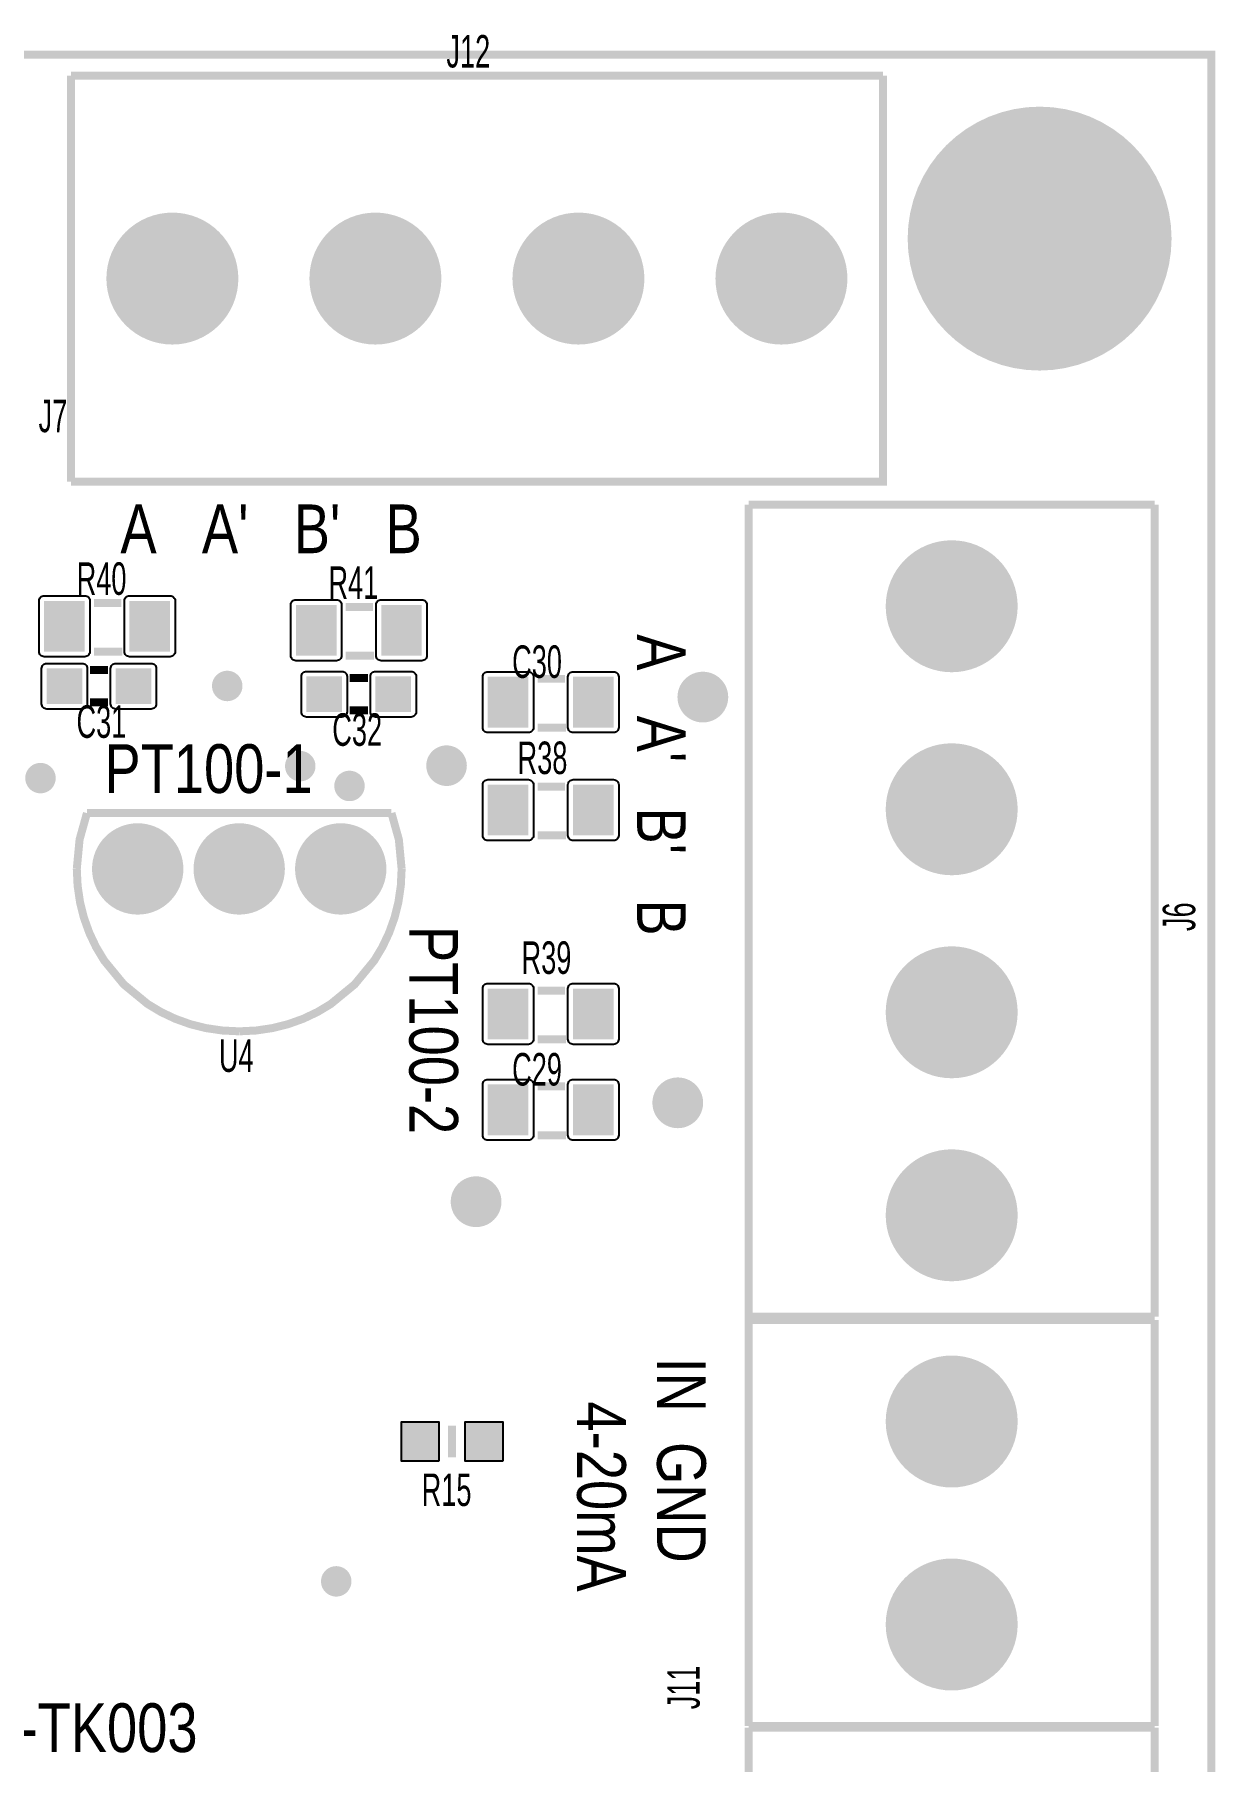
# Model space of a CAD drawing. Header units: inches. Extents: x -3.33 to 3.32, y -1.57 to 1.57.
# Drawn here: x 2.157 to 3.32, y -0.132 to 1.57 of the extents above; entities that cross this region are included whole.
import ezdxf

# ---------------------------------------------------------------- set-up
doc = ezdxf.new("R2010")
doc.units = ezdxf.units.IN
doc.layers.get('0').update_dxf_attribs({"linetype": 'CONTINUOUS'})

# ---------------------------------------------------------------- blocks, each defined once
blk = doc.blocks.new('RPAD')
blk.add_trace([(-0.5, -0.5), (-0.5, 0.5), (0.5, -0.5), (0.5, 0.5)])
blk = doc.blocks.new('EPAD')
at = {"const_width": 0.5}
blk.add_lwpolyline([(-0.25, 0, 1), (0.25, 0, 1)], format="xyb", close=True, dxfattribs=at)

msp = doc.modelspace()

# ---------------------------------------------------------------- linework, layer by layer
at = {"const_width": 0.007874}
for points in [[(-3.329429, -1.564587), (3.31624, -1.564587), (3.31624, 1.549587), (-3.329429, 1.549587), (-3.329429, -1.564587)], [(-3.329429, -1.564587), (3.31624, -1.564587), (3.31624, 1.549587), (-3.329429, 1.549587), (-3.329429, -1.564587)], [(-3.329429, -1.564587), (3.31624, -1.564587), (3.31624, 1.549587), (-3.329429, 1.549587), (-3.329429, -1.564587)], [(2.192618, 1.529114), (2.192618, 1.129114)], [(2.992618, 1.529114), (2.992618, 1.129114), (2.192618, 1.129114)], [(2.192618, 1.529114), (2.992618, 1.529114)], [(2.192618, 1.529114), (2.192618, 1.129114)], [(2.992618, 1.529114), (2.992618, 1.129114), (2.192618, 1.129114)], [(2.192618, 1.529114), (2.992618, 1.529114)], [(2.192618, 1.529114), (2.192618, 1.129114)], [(2.992618, 1.529114), (2.992618, 1.129114), (2.192618, 1.129114)], [(2.192618, 1.529114), (2.992618, 1.529114)], [(3.260335, 1.10628), (2.860335, 1.10628)], [(3.260335, 0.30628), (2.860335, 0.30628), (2.860335, 1.10628)], [(3.260335, 1.10628), (2.860335, 1.10628)], [(3.260335, 0.30628), (2.860335, 0.30628), (2.860335, 1.10628)], [(3.260335, 1.10628), (2.860335, 1.10628)], [(3.260335, 0.30628), (2.860335, 0.30628), (2.860335, 1.10628)], [(3.260335, 1.10628), (3.260335, 0.30628)], [(3.260335, 1.10628), (3.260335, 0.30628)], [(3.260335, 1.10628), (3.260335, 0.30628)], [(2.215319, 1.009594), (2.242319, 1.009594)], [(2.215319, 1.009594), (2.242319, 1.009594)], [(2.215319, 1.009594), (2.242319, 1.009594)], [(2.46335, 1.005657), (2.49035, 1.005657)], [(2.46335, 1.005657), (2.49035, 1.005657)], [(2.46335, 1.005657), (2.49035, 1.005657)], [(2.215319, 0.961594), (2.243319, 0.961594)], [(2.215319, 0.961594), (2.243319, 0.961594)], [(2.215319, 0.961594), (2.243319, 0.961594)], [(2.46335, 0.957657), (2.49135, 0.957657)], [(2.46335, 0.957657), (2.49135, 0.957657)], [(2.46335, 0.957657), (2.49135, 0.957657)], [(2.211319, 0.943539), (2.229319, 0.943539)], [(2.211319, 0.943539), (2.229319, 0.943539)], [(2.211319, 0.943539), (2.229319, 0.943539)], [(2.467224, 0.935665), (2.485224, 0.935665)], [(2.467224, 0.935665), (2.485224, 0.935665)], [(2.467224, 0.935665), (2.485224, 0.935665)], [(2.652327, 0.934791), (2.679327, 0.934791)], [(2.652327, 0.934791), (2.679327, 0.934791)], [(2.652327, 0.934791), (2.679327, 0.934791)], [(2.211319, 0.911539), (2.229319, 0.911539)], [(2.211319, 0.911539), (2.229319, 0.911539)], [(2.211319, 0.911539), (2.229319, 0.911539)], [(2.467224, 0.903665), (2.485224, 0.903665)], [(2.467224, 0.903665), (2.485224, 0.903665)], [(2.467224, 0.903665), (2.485224, 0.903665)], [(2.652327, 0.886791), (2.680327, 0.886791)], [(2.652327, 0.886791), (2.680327, 0.886791)], [(2.652327, 0.886791), (2.680327, 0.886791)], [(2.652327, 0.828492), (2.679327, 0.828492)], [(2.652327, 0.828492), (2.679327, 0.828492)], [(2.652327, 0.828492), (2.679327, 0.828492)], [(2.198465, 0.747519), (2.201215, 0.776519), (2.208465, 0.802519)], [(2.198465, 0.747519), (2.201215, 0.776519), (2.208465, 0.802519)], [(2.198465, 0.747519), (2.201215, 0.776519), (2.208465, 0.802519)], [(2.508465, 0.802519), (2.208465, 0.802519)], [(2.508465, 0.802519), (2.208465, 0.802519)], [(2.508465, 0.802519), (2.208465, 0.802519)], [(2.518465, 0.747519), (2.515715, 0.776519), (2.508465, 0.802519)], [(2.518465, 0.747519), (2.515715, 0.776519), (2.508465, 0.802519)], [(2.518465, 0.747519), (2.515715, 0.776519), (2.508465, 0.802519)], [(2.652327, 0.780492), (2.680327, 0.780492)], [(2.652327, 0.780492), (2.680327, 0.780492)], [(2.652327, 0.780492), (2.680327, 0.780492)], [(2.198465, 0.747519), (2.199274, 0.730891), (2.201649, 0.714804), (2.205519, 0.699333), (2.210809, 0.68455), (2.217447, 0.670529), (2.22536, 0.657343), (2.244715, 0.633769), (2.268289, 0.614413), (2.281476, 0.606501), (2.295496, 0.599863), (2.310279, 0.594572), (2.32575, 0.590702), (2.341837, 0.588327), (2.358465, 0.587519)], [(2.198465, 0.747519), (2.199274, 0.730891), (2.201649, 0.714804), (2.205519, 0.699333), (2.210809, 0.68455), (2.217447, 0.670529), (2.22536, 0.657343), (2.244715, 0.633769), (2.268289, 0.614413), (2.281476, 0.606501), (2.295496, 0.599863), (2.310279, 0.594572), (2.32575, 0.590702), (2.341837, 0.588327), (2.358465, 0.587519)], [(2.198465, 0.747519), (2.199274, 0.730891), (2.201649, 0.714804), (2.205519, 0.699333), (2.210809, 0.68455), (2.217447, 0.670529), (2.22536, 0.657343), (2.244715, 0.633769), (2.268289, 0.614413), (2.281476, 0.606501), (2.295496, 0.599863), (2.310279, 0.594572), (2.32575, 0.590702), (2.341837, 0.588327), (2.358465, 0.587519)], [(2.518465, 0.747519), (2.517657, 0.730891), (2.515282, 0.714804), (2.511412, 0.699333), (2.506122, 0.68455), (2.499483, 0.670529), (2.491571, 0.657343), (2.472215, 0.633769), (2.448641, 0.614413), (2.435455, 0.606501), (2.421434, 0.599863), (2.406652, 0.594572), (2.39118, 0.590702), (2.375094, 0.588327), (2.358465, 0.587519)], [(2.518465, 0.747519), (2.517657, 0.730891), (2.515282, 0.714804), (2.511412, 0.699333), (2.506122, 0.68455), (2.499483, 0.670529), (2.491571, 0.657343), (2.472215, 0.633769), (2.448641, 0.614413), (2.435455, 0.606501), (2.421434, 0.599863), (2.406652, 0.594572), (2.39118, 0.590702), (2.375094, 0.588327), (2.358465, 0.587519)], [(2.518465, 0.747519), (2.517657, 0.730891), (2.515282, 0.714804), (2.511412, 0.699333), (2.506122, 0.68455), (2.499483, 0.670529), (2.491571, 0.657343), (2.472215, 0.633769), (2.448641, 0.614413), (2.435455, 0.606501), (2.421434, 0.599863), (2.406652, 0.594572), (2.39118, 0.590702), (2.375094, 0.588327), (2.358465, 0.587519)], [(2.652327, 0.627705), (2.679327, 0.627705)], [(2.652327, 0.627705), (2.679327, 0.627705)], [(2.652327, 0.627705), (2.679327, 0.627705)], [(2.652327, 0.579705), (2.680327, 0.579705)], [(2.652327, 0.579705), (2.680327, 0.579705)], [(2.652327, 0.579705), (2.680327, 0.579705)], [(2.652327, 0.533217), (2.679327, 0.533217)], [(2.652327, 0.533217), (2.679327, 0.533217)], [(2.652327, 0.533217), (2.679327, 0.533217)], [(2.652327, 0.485217), (2.680327, 0.485217)], [(2.652327, 0.485217), (2.680327, 0.485217)], [(2.652327, 0.485217), (2.680327, 0.485217)], [(3.260335, 0.30313), (2.860335, 0.30313)], [(2.860335, 0.30313), (2.860335, -0.09687)], [(3.260335, 0.30313), (2.860335, 0.30313)], [(2.860335, 0.30313), (2.860335, -0.09687)], [(3.260335, 0.30313), (2.860335, 0.30313)], [(2.860335, 0.30313), (2.860335, -0.09687)], [(3.260335, 0.30313), (3.260335, -0.09687)], [(3.260335, 0.30313), (3.260335, -0.09687)], [(3.260335, 0.30313), (3.260335, -0.09687)], [(2.568209, 0.167697), (2.568209, 0.199193)], [(2.568209, 0.167697), (2.568209, 0.199193)], [(2.568209, 0.167697), (2.568209, 0.199193)], [(3.260335, -0.09687), (2.860335, -0.09687)], [(3.260335, -0.09687), (2.860335, -0.09687)], [(3.260335, -0.09687), (2.860335, -0.09687)], [(3.260335, -0.098445), (2.860335, -0.098445)], [(3.260335, -0.898445), (2.860335, -0.898445), (2.860335, -0.098445)], [(3.260335, -0.098445), (2.860335, -0.098445)], [(3.260335, -0.898445), (2.860335, -0.898445), (2.860335, -0.098445)], [(3.260335, -0.098445), (2.860335, -0.098445)], [(3.260335, -0.898445), (2.860335, -0.898445), (2.860335, -0.098445)], [(3.260335, -0.098445), (3.260335, -0.898445)], [(3.260335, -0.098445), (3.260335, -0.898445)], [(3.260335, -0.098445), (3.260335, -0.898445)]]:
    msp.add_lwpolyline(points, dxfattribs=at)
for points in [[(2.166319, 1.016594), (2.206319, 1.016594), (2.207341, 1.016495), (2.208287, 1.016209), (2.209137, 1.015754), (2.209874, 1.015149), (2.210478, 1.014412), (2.210933, 1.013562), (2.211219, 1.012617), (2.211319, 1.011594), (2.211319, 0.961594), (2.211219, 0.960572), (2.210933, 0.959627), (2.210478, 0.958777), (2.209874, 0.95804), (2.209137, 0.957435), (2.208287, 0.95698), (2.207341, 0.956694), (2.206319, 0.956594), (2.166319, 0.956594), (2.165296, 0.956694), (2.164351, 0.95698), (2.163501, 0.957435), (2.162764, 0.95804), (2.162159, 0.958777), (2.161705, 0.959627), (2.161419, 0.960572), (2.161319, 0.961594), (2.161319, 1.011594), (2.161419, 1.012617), (2.161705, 1.013562), (2.162159, 1.014412), (2.162764, 1.015149), (2.163501, 1.015754), (2.164351, 1.016209), (2.165296, 1.016495), (2.166319, 1.016594)], [(2.250319, 1.016594), (2.290319, 1.016594), (2.291341, 1.016495), (2.292287, 1.016209), (2.293137, 1.015754), (2.293874, 1.015149), (2.294478, 1.014412), (2.294933, 1.013562), (2.295219, 1.012617), (2.295319, 1.011594), (2.295319, 0.961594), (2.295219, 0.960572), (2.294933, 0.959627), (2.294478, 0.958777), (2.293874, 0.95804), (2.293137, 0.957435), (2.292287, 0.95698), (2.291341, 0.956694), (2.290319, 0.956594), (2.250319, 0.956594), (2.249296, 0.956694), (2.248351, 0.95698), (2.247501, 0.957435), (2.246764, 0.95804), (2.246159, 0.958777), (2.245705, 0.959627), (2.245419, 0.960572), (2.245319, 0.961594), (2.245319, 1.011594), (2.245419, 1.012617), (2.245705, 1.013562), (2.246159, 1.014412), (2.246764, 1.015149), (2.247501, 1.015754), (2.248351, 1.016209), (2.249296, 1.016495), (2.250319, 1.016594)], [(2.41435, 1.012657), (2.45435, 1.012657), (2.455373, 1.012558), (2.456318, 1.012272), (2.457169, 1.011817), (2.457905, 1.011212), (2.45851, 1.010475), (2.458965, 1.009625), (2.459251, 1.00868), (2.45935, 1.007657), (2.45935, 0.957657), (2.459251, 0.956635), (2.458965, 0.95569), (2.45851, 0.95484), (2.457905, 0.954103), (2.457169, 0.953498), (2.456318, 0.953043), (2.455373, 0.952757), (2.45435, 0.952657), (2.41435, 0.952657), (2.413328, 0.952757), (2.412383, 0.953043), (2.411532, 0.953498), (2.410796, 0.954103), (2.410191, 0.95484), (2.409736, 0.95569), (2.40945, 0.956635), (2.40935, 0.957657), (2.40935, 1.007657), (2.40945, 1.00868), (2.409736, 1.009625), (2.410191, 1.010475), (2.410796, 1.011212), (2.411532, 1.011817), (2.412383, 1.012272), (2.413328, 1.012558), (2.41435, 1.012657)], [(2.49835, 1.012657), (2.53835, 1.012657), (2.539373, 1.012558), (2.540318, 1.012272), (2.541169, 1.011817), (2.541905, 1.011212), (2.54251, 1.010475), (2.542965, 1.009625), (2.543251, 1.00868), (2.54335, 1.007657), (2.54335, 0.957657), (2.543251, 0.956635), (2.542965, 0.95569), (2.54251, 0.95484), (2.541905, 0.954103), (2.541169, 0.953498), (2.540318, 0.953043), (2.539373, 0.952757), (2.53835, 0.952657), (2.49835, 0.952657), (2.497328, 0.952757), (2.496383, 0.953043), (2.495532, 0.953498), (2.494796, 0.954103), (2.494191, 0.95484), (2.493736, 0.95569), (2.49345, 0.956635), (2.49335, 0.957657), (2.49335, 1.007657), (2.49345, 1.00868), (2.493736, 1.009625), (2.494191, 1.010475), (2.494796, 1.011212), (2.495532, 1.011817), (2.496383, 1.012272), (2.497328, 1.012558), (2.49835, 1.012657)], [(2.168819, 0.950039), (2.203819, 0.950039), (2.204841, 0.94994), (2.205787, 0.949654), (2.206637, 0.949199), (2.207374, 0.948594), (2.207978, 0.947857), (2.208433, 0.947007), (2.208719, 0.946062), (2.208819, 0.945039), (2.208819, 0.910039), (2.208719, 0.909017), (2.208433, 0.908072), (2.207978, 0.907222), (2.207374, 0.906485), (2.206637, 0.90588), (2.205787, 0.905425), (2.204841, 0.905139), (2.203819, 0.905039), (2.168819, 0.905039), (2.167796, 0.905139), (2.166851, 0.905425), (2.166001, 0.90588), (2.165264, 0.906485), (2.164659, 0.907222), (2.164205, 0.908072), (2.163919, 0.909017), (2.163819, 0.910039), (2.163819, 0.945039), (2.163919, 0.946062), (2.164205, 0.947007), (2.164659, 0.947857), (2.165264, 0.948594), (2.166001, 0.949199), (2.166851, 0.949654), (2.167796, 0.94994), (2.168819, 0.950039)], [(2.236819, 0.950039), (2.271819, 0.950039), (2.272841, 0.94994), (2.273787, 0.949654), (2.274637, 0.949199), (2.275374, 0.948594), (2.275978, 0.947857), (2.276433, 0.947007), (2.276719, 0.946062), (2.276819, 0.945039), (2.276819, 0.910039), (2.276719, 0.909017), (2.276433, 0.908072), (2.275978, 0.907222), (2.275374, 0.906485), (2.274637, 0.90588), (2.273787, 0.905425), (2.272841, 0.905139), (2.271819, 0.905039), (2.236819, 0.905039), (2.235796, 0.905139), (2.234851, 0.905425), (2.234001, 0.90588), (2.233264, 0.906485), (2.232659, 0.907222), (2.232205, 0.908072), (2.231919, 0.909017), (2.231819, 0.910039), (2.231819, 0.945039), (2.231919, 0.946062), (2.232205, 0.947007), (2.232659, 0.947857), (2.233264, 0.948594), (2.234001, 0.949199), (2.234851, 0.949654), (2.235796, 0.94994), (2.236819, 0.950039)], [(2.424724, 0.942165), (2.459724, 0.942165), (2.460747, 0.942066), (2.461692, 0.94178), (2.462543, 0.941325), (2.463279, 0.94072), (2.463884, 0.939983), (2.464339, 0.939133), (2.464625, 0.938188), (2.464724, 0.937165), (2.464724, 0.902165), (2.464625, 0.901143), (2.464339, 0.900198), (2.463884, 0.899348), (2.463279, 0.898611), (2.462543, 0.898006), (2.461692, 0.897551), (2.460747, 0.897265), (2.459724, 0.897165), (2.424724, 0.897165), (2.423702, 0.897265), (2.422757, 0.897551), (2.421906, 0.898006), (2.42117, 0.898611), (2.420565, 0.899348), (2.42011, 0.900198), (2.419824, 0.901143), (2.419724, 0.902165), (2.419724, 0.937165), (2.419824, 0.938188), (2.42011, 0.939133), (2.420565, 0.939983), (2.42117, 0.94072), (2.421906, 0.941325), (2.422757, 0.94178), (2.423702, 0.942066), (2.424724, 0.942165)], [(2.492724, 0.942165), (2.527724, 0.942165), (2.528747, 0.942066), (2.529692, 0.94178), (2.530543, 0.941325), (2.531279, 0.94072), (2.531884, 0.939983), (2.532339, 0.939133), (2.532625, 0.938188), (2.532724, 0.937165), (2.532724, 0.902165), (2.532625, 0.901143), (2.532339, 0.900198), (2.531884, 0.899348), (2.531279, 0.898611), (2.530543, 0.898006), (2.529692, 0.897551), (2.528747, 0.897265), (2.527724, 0.897165), (2.492724, 0.897165), (2.491702, 0.897265), (2.490757, 0.897551), (2.489906, 0.898006), (2.48917, 0.898611), (2.488565, 0.899348), (2.48811, 0.900198), (2.487824, 0.901143), (2.487724, 0.902165), (2.487724, 0.937165), (2.487824, 0.938188), (2.48811, 0.939133), (2.488565, 0.939983), (2.48917, 0.94072), (2.489906, 0.941325), (2.490757, 0.94178), (2.491702, 0.942066), (2.492724, 0.942165)], [(2.603327, 0.941791), (2.643327, 0.941791), (2.644349, 0.941692), (2.645294, 0.941406), (2.646145, 0.940951), (2.646881, 0.940346), (2.647486, 0.939609), (2.647941, 0.938759), (2.648227, 0.937814), (2.648327, 0.936791), (2.648327, 0.886791), (2.648227, 0.885769), (2.647941, 0.884824), (2.647486, 0.883974), (2.646881, 0.883237), (2.646145, 0.882632), (2.645294, 0.882177), (2.644349, 0.881891), (2.643327, 0.881791), (2.603327, 0.881791), (2.602304, 0.881891), (2.601359, 0.882177), (2.600509, 0.882632), (2.599772, 0.883237), (2.599167, 0.883974), (2.598713, 0.884824), (2.598426, 0.885769), (2.598327, 0.886791), (2.598327, 0.936791), (2.598426, 0.937814), (2.598713, 0.938759), (2.599167, 0.939609), (2.599772, 0.940346), (2.600509, 0.940951), (2.601359, 0.941406), (2.602304, 0.941692), (2.603327, 0.941791)], [(2.687327, 0.941791), (2.727327, 0.941791), (2.728349, 0.941692), (2.729294, 0.941406), (2.730145, 0.940951), (2.730881, 0.940346), (2.731486, 0.939609), (2.731941, 0.938759), (2.732227, 0.937814), (2.732327, 0.936791), (2.732327, 0.886791), (2.732227, 0.885769), (2.731941, 0.884824), (2.731486, 0.883974), (2.730881, 0.883237), (2.730145, 0.882632), (2.729294, 0.882177), (2.728349, 0.881891), (2.727327, 0.881791), (2.687327, 0.881791), (2.686304, 0.881891), (2.685359, 0.882177), (2.684509, 0.882632), (2.683772, 0.883237), (2.683167, 0.883974), (2.682713, 0.884824), (2.682426, 0.885769), (2.682327, 0.886791), (2.682327, 0.936791), (2.682426, 0.937814), (2.682713, 0.938759), (2.683167, 0.939609), (2.683772, 0.940346), (2.684509, 0.940951), (2.685359, 0.941406), (2.686304, 0.941692), (2.687327, 0.941791)], [(2.603327, 0.835492), (2.643327, 0.835492), (2.644349, 0.835393), (2.645294, 0.835106), (2.646145, 0.834652), (2.646881, 0.834047), (2.647486, 0.83331), (2.647941, 0.83246), (2.648227, 0.831515), (2.648327, 0.830492), (2.648327, 0.780492), (2.648227, 0.77947), (2.647941, 0.778524), (2.647486, 0.777674), (2.646881, 0.776937), (2.646145, 0.776333), (2.645294, 0.775878), (2.644349, 0.775592), (2.643327, 0.775492), (2.603327, 0.775492), (2.602304, 0.775592), (2.601359, 0.775878), (2.600509, 0.776333), (2.599772, 0.776937), (2.599167, 0.777674), (2.598713, 0.778524), (2.598426, 0.77947), (2.598327, 0.780492), (2.598327, 0.830492), (2.598426, 0.831515), (2.598713, 0.83246), (2.599167, 0.83331), (2.599772, 0.834047), (2.600509, 0.834652), (2.601359, 0.835106), (2.602304, 0.835393), (2.603327, 0.835492)], [(2.687327, 0.835492), (2.727327, 0.835492), (2.728349, 0.835393), (2.729294, 0.835106), (2.730145, 0.834652), (2.730881, 0.834047), (2.731486, 0.83331), (2.731941, 0.83246), (2.732227, 0.831515), (2.732327, 0.830492), (2.732327, 0.780492), (2.732227, 0.77947), (2.731941, 0.778524), (2.731486, 0.777674), (2.730881, 0.776937), (2.730145, 0.776333), (2.729294, 0.775878), (2.728349, 0.775592), (2.727327, 0.775492), (2.687327, 0.775492), (2.686304, 0.775592), (2.685359, 0.775878), (2.684509, 0.776333), (2.683772, 0.776937), (2.683167, 0.777674), (2.682713, 0.778524), (2.682426, 0.77947), (2.682327, 0.780492), (2.682327, 0.830492), (2.682426, 0.831515), (2.682713, 0.83246), (2.683167, 0.83331), (2.683772, 0.834047), (2.684509, 0.834652), (2.685359, 0.835106), (2.686304, 0.835393), (2.687327, 0.835492)], [(2.603327, 0.634705), (2.643327, 0.634705), (2.644349, 0.634605), (2.645294, 0.634319), (2.646145, 0.633864), (2.646881, 0.633259), (2.647486, 0.632522), (2.647941, 0.631672), (2.648227, 0.630727), (2.648327, 0.629705), (2.648327, 0.579705), (2.648227, 0.578682), (2.647941, 0.577737), (2.647486, 0.576887), (2.646881, 0.57615), (2.646145, 0.575545), (2.645294, 0.575091), (2.644349, 0.574804), (2.643327, 0.574705), (2.603327, 0.574705), (2.602304, 0.574804), (2.601359, 0.575091), (2.600509, 0.575545), (2.599772, 0.57615), (2.599167, 0.576887), (2.598713, 0.577737), (2.598426, 0.578682), (2.598327, 0.579705), (2.598327, 0.629705), (2.598426, 0.630727), (2.598713, 0.631672), (2.599167, 0.632522), (2.599772, 0.633259), (2.600509, 0.633864), (2.601359, 0.634319), (2.602304, 0.634605), (2.603327, 0.634705)], [(2.687327, 0.634705), (2.727327, 0.634705), (2.728349, 0.634605), (2.729294, 0.634319), (2.730145, 0.633864), (2.730881, 0.633259), (2.731486, 0.632522), (2.731941, 0.631672), (2.732227, 0.630727), (2.732327, 0.629705), (2.732327, 0.579705), (2.732227, 0.578682), (2.731941, 0.577737), (2.731486, 0.576887), (2.730881, 0.57615), (2.730145, 0.575545), (2.729294, 0.575091), (2.728349, 0.574804), (2.727327, 0.574705), (2.687327, 0.574705), (2.686304, 0.574804), (2.685359, 0.575091), (2.684509, 0.575545), (2.683772, 0.57615), (2.683167, 0.576887), (2.682713, 0.577737), (2.682426, 0.578682), (2.682327, 0.579705), (2.682327, 0.629705), (2.682426, 0.630727), (2.682713, 0.631672), (2.683167, 0.632522), (2.683772, 0.633259), (2.684509, 0.633864), (2.685359, 0.634319), (2.686304, 0.634605), (2.687327, 0.634705)], [(2.603327, 0.540217), (2.643327, 0.540217), (2.644349, 0.540117), (2.645294, 0.539831), (2.646145, 0.539376), (2.646881, 0.538771), (2.647486, 0.538034), (2.647941, 0.537184), (2.648227, 0.536239), (2.648327, 0.535217), (2.648327, 0.485217), (2.648227, 0.484194), (2.647941, 0.483249), (2.647486, 0.482399), (2.646881, 0.481662), (2.646145, 0.481057), (2.645294, 0.480602), (2.644349, 0.480316), (2.643327, 0.480217), (2.603327, 0.480217), (2.602304, 0.480316), (2.601359, 0.480602), (2.600509, 0.481057), (2.599772, 0.481662), (2.599167, 0.482399), (2.598713, 0.483249), (2.598426, 0.484194), (2.598327, 0.485217), (2.598327, 0.535217), (2.598426, 0.536239), (2.598713, 0.537184), (2.599167, 0.538034), (2.599772, 0.538771), (2.600509, 0.539376), (2.601359, 0.539831), (2.602304, 0.540117), (2.603327, 0.540217)], [(2.687327, 0.540217), (2.727327, 0.540217), (2.728349, 0.540117), (2.729294, 0.539831), (2.730145, 0.539376), (2.730881, 0.538771), (2.731486, 0.538034), (2.731941, 0.537184), (2.732227, 0.536239), (2.732327, 0.535217), (2.732327, 0.485217), (2.732227, 0.484194), (2.731941, 0.483249), (2.731486, 0.482399), (2.730881, 0.481662), (2.730145, 0.481057), (2.729294, 0.480602), (2.728349, 0.480316), (2.727327, 0.480217), (2.687327, 0.480217), (2.686304, 0.480316), (2.685359, 0.480602), (2.684509, 0.481057), (2.683772, 0.481662), (2.683167, 0.482399), (2.682713, 0.483249), (2.682426, 0.484194), (2.682327, 0.485217), (2.682327, 0.535217), (2.682426, 0.536239), (2.682713, 0.537184), (2.683167, 0.538034), (2.683772, 0.538771), (2.684509, 0.539376), (2.685359, 0.539831), (2.686304, 0.540117), (2.687327, 0.540217)], [(2.555213, 0.163945), (2.518213, 0.163945), (2.518213, 0.202945), (2.555213, 0.202945), (2.555213, 0.163945)], [(2.618205, 0.163945), (2.581205, 0.163945), (2.581205, 0.202945), (2.618205, 0.202945), (2.618205, 0.163945)]]:
    msp.add_lwpolyline(points, close=True)

# ---------------------------------------------------------------- block references
for name, p, xscale, yscale in [('EPAD', (3.146949, 1.368484), 0.26, 0.26), ('EPAD', (2.292618, 1.329114), 0.13, 0.13), ('EPAD', (2.492618, 1.329114), 0.13, 0.13), ('EPAD', (2.692618, 1.329114), 0.13, 0.13), ('EPAD', (2.892618, 1.329114), 0.13, 0.13), ('EPAD', (3.060335, 1.00628), 0.13, 0.13), ('RPAD', (2.186319, 0.986594), 0.04, 0.05), ('RPAD', (2.270319, 0.986594), 0.04, 0.05), ('RPAD', (2.43435, 0.982657), 0.04, 0.05), ('RPAD', (2.51835, 0.982657), 0.04, 0.05), ('RPAD', (2.186319, 0.927539), 0.035, 0.035), ('RPAD', (2.254319, 0.927539), 0.035, 0.035), ('EPAD', (2.346652, 0.927757), 0.03, 0.03), ('RPAD', (2.442225, 0.919665), 0.035, 0.035), ('RPAD', (2.510224, 0.919665), 0.035, 0.035), ('RPAD', (2.623327, 0.911791), 0.04, 0.05), ('RPAD', (2.707327, 0.911791), 0.04, 0.05), ('EPAD', (2.815195, 0.91679), 0.05, 0.05), ('EPAD', (2.56272, 0.849233), 0.04, 0.04), ('EPAD', (3.060335, 0.80628), 0.13, 0.13), ('EPAD', (2.162697, 0.836988), 0.03, 0.03), ('EPAD', (2.418602, 0.848799), 0.03, 0.03), ('EPAD', (2.467111, 0.829287), 0.03, 0.03), ('RPAD', (2.623327, 0.805492), 0.04, 0.05), ('RPAD', (2.707327, 0.805492), 0.04, 0.05), ('EPAD', (2.258465, 0.747519), 0.09, 0.09), ('EPAD', (2.358465, 0.747519), 0.09, 0.09), ('EPAD', (2.458465, 0.747519), 0.09, 0.09), ('EPAD', (3.060335, 0.60628), 0.13, 0.13), ('RPAD', (2.623327, 0.604705), 0.04, 0.05), ('RPAD', (2.707327, 0.604705), 0.04, 0.05), ('RPAD', (2.623327, 0.510217), 0.04, 0.05), ('RPAD', (2.707327, 0.510217), 0.04, 0.05), ('EPAD', (2.790504, 0.517099), 0.05, 0.05), ('EPAD', (3.060335, 0.40628), 0.13, 0.13), ('EPAD', (2.591831, 0.419665), 0.05, 0.05), ('EPAD', (3.060335, 0.20313), 0.13, 0.13), ('EPAD', (3.060335, 0.00313), 0.13, 0.13), ('EPAD', (2.454035, 0.04565), 0.03, 0.03)]:
    msp.add_blockref(name, p, dxfattribs=dict(xscale=xscale, yscale=yscale))
at = {"xscale": 0.037, "yscale": 0.039, "rotation": 180}
for p in [(2.536713, 0.183445), (2.599705, 0.183445)]:
    msp.add_blockref('RPAD', p, dxfattribs=at)

# ---------------------------------------------------------------- texts
for s, height, width, p in [('J12', 0.032, 0.625, (2.562618, 1.537051)), ('J12', 0.032, 0.625, (2.562618, 1.537051)), ('J12', 0.032, 0.625, (2.562618, 1.537051)), ('J7', 0.032, 0.625, (2.160807, 1.17776)), ('J7', 0.032, 0.625, (2.160807, 1.17776)), ('J7', 0.032, 0.625, (2.160807, 1.17776)), ("A   A'   B'   B", 0.048, 0.833333, (2.241437, 1.058579)), ("A   A'   B'   B", 0.048, 0.833333, (2.241437, 1.058579)), ("A   A'   B'   B", 0.048, 0.833333, (2.241437, 1.058579)), ('R40', 0.032, 0.625, (2.198319, 1.017531)), ('R40', 0.032, 0.625, (2.198319, 1.017531)), ('R40', 0.032, 0.625, (2.198319, 1.017531)), ('R41', 0.032, 0.625, (2.44635, 1.013594)), ('R41', 0.032, 0.625, (2.44635, 1.013594)), ('R41', 0.032, 0.625, (2.44635, 1.013594)), ('C30', 0.032, 0.625, (2.627327, 0.935728)), ('C30', 0.032, 0.625, (2.627327, 0.935728)), ('C30', 0.032, 0.625, (2.627327, 0.935728)), ('C31', 0.032, 0.625, (2.198193, 0.876673)), ('C31', 0.032, 0.625, (2.198193, 0.876673)), ('C31', 0.032, 0.625, (2.198193, 0.876673)), ('C32', 0.032, 0.625, (2.450161, 0.868799)), ('C32', 0.032, 0.625, (2.450161, 0.868799)), ('C32', 0.032, 0.625, (2.450161, 0.868799)), ('PT100-1', 0.048, 0.833333, (2.225689, 0.822358)), ('PT100-1', 0.048, 0.833333, (2.225689, 0.822358)), ('PT100-1', 0.048, 0.833333, (2.225689, 0.822358)), ('R38', 0.032, 0.625, (2.632697, 0.840988)), ('R38', 0.032, 0.625, (2.632697, 0.840988)), ('R38', 0.032, 0.625, (2.632697, 0.840988)), ('R39', 0.032, 0.625, (2.636634, 0.644138)), ('R39', 0.032, 0.625, (2.636634, 0.644138)), ('R39', 0.032, 0.625, (2.636634, 0.644138)), ('U4', 0.032, 0.625, (2.338465, 0.547582)), ('U4', 0.032, 0.625, (2.338465, 0.547582)), ('U4', 0.032, 0.625, (2.338465, 0.547582)), ('C29', 0.032, 0.625, (2.627327, 0.534154)), ('C29', 0.032, 0.625, (2.627327, 0.534154)), ('C29', 0.032, 0.625, (2.627327, 0.534154)), ('R15', 0.032, 0.625, (2.538209, 0.119886)), ('R15', 0.032, 0.625, (2.538209, 0.119886)), ('R15', 0.032, 0.625, (2.538209, 0.119886)), ('DIELECPSOC5LP-TK003', 0.048, 0.833333, (1.702067, -0.122524)), ('DIELECPSOC5LP-TK003', 0.048, 0.833333, (1.702067, -0.122524)), ('DIELECPSOC5LP-TK003', 0.048, 0.833333, (1.702067, -0.122524))]:
    msp.add_text(s, height=height, dxfattribs=dict(width=width)).set_placement(p)
for s, height, rotation, width, p in [("A   A'   B'   B", 0.048, -90, 0.833333, (2.750429, 0.97872)), ("A   A'   B'   B", 0.048, -90, 0.833333, (2.750429, 0.97872)), ("A   A'   B'   B", 0.048, -90, 0.833333, (2.750429, 0.97872)), ('J6', 0.032, 90, 0.625, (3.300272, 0.68628)), ('J6', 0.032, 90, 0.625, (3.300272, 0.68628)), ('J6', 0.032, 90, 0.625, (3.300272, 0.68628)), ('PT100-2', 0.048, -90, 0.833333, (2.52602, 0.691319)), ('PT100-2', 0.048, -90, 0.833333, (2.52602, 0.691319)), ('PT100-2', 0.048, -90, 0.833333, (2.52602, 0.691319)), ('IN  GND', 0.048, -90, 0.833333, (2.770114, 0.266122)), ('IN  GND', 0.048, -90, 0.833333, (2.770114, 0.266122)), ('IN  GND', 0.048, -90, 0.833333, (2.770114, 0.266122)), ('4-20mA', 0.048, -90, 0.833333, (2.691374, 0.222815)), ('4-20mA', 0.048, -90, 0.833333, (2.691374, 0.222815)), ('4-20mA', 0.048, -90, 0.833333, (2.691374, 0.222815)), ('J11', 0.032, 90, 0.625, (2.812083, -0.080413)), ('J11', 0.032, 90, 0.625, (2.812083, -0.080413)), ('J11', 0.032, 90, 0.625, (2.812083, -0.080413))]:
    msp.add_text(s, height=height, rotation=rotation, dxfattribs=dict(width=width)).set_placement(p)

doc.saveas('drawing.dxf')
